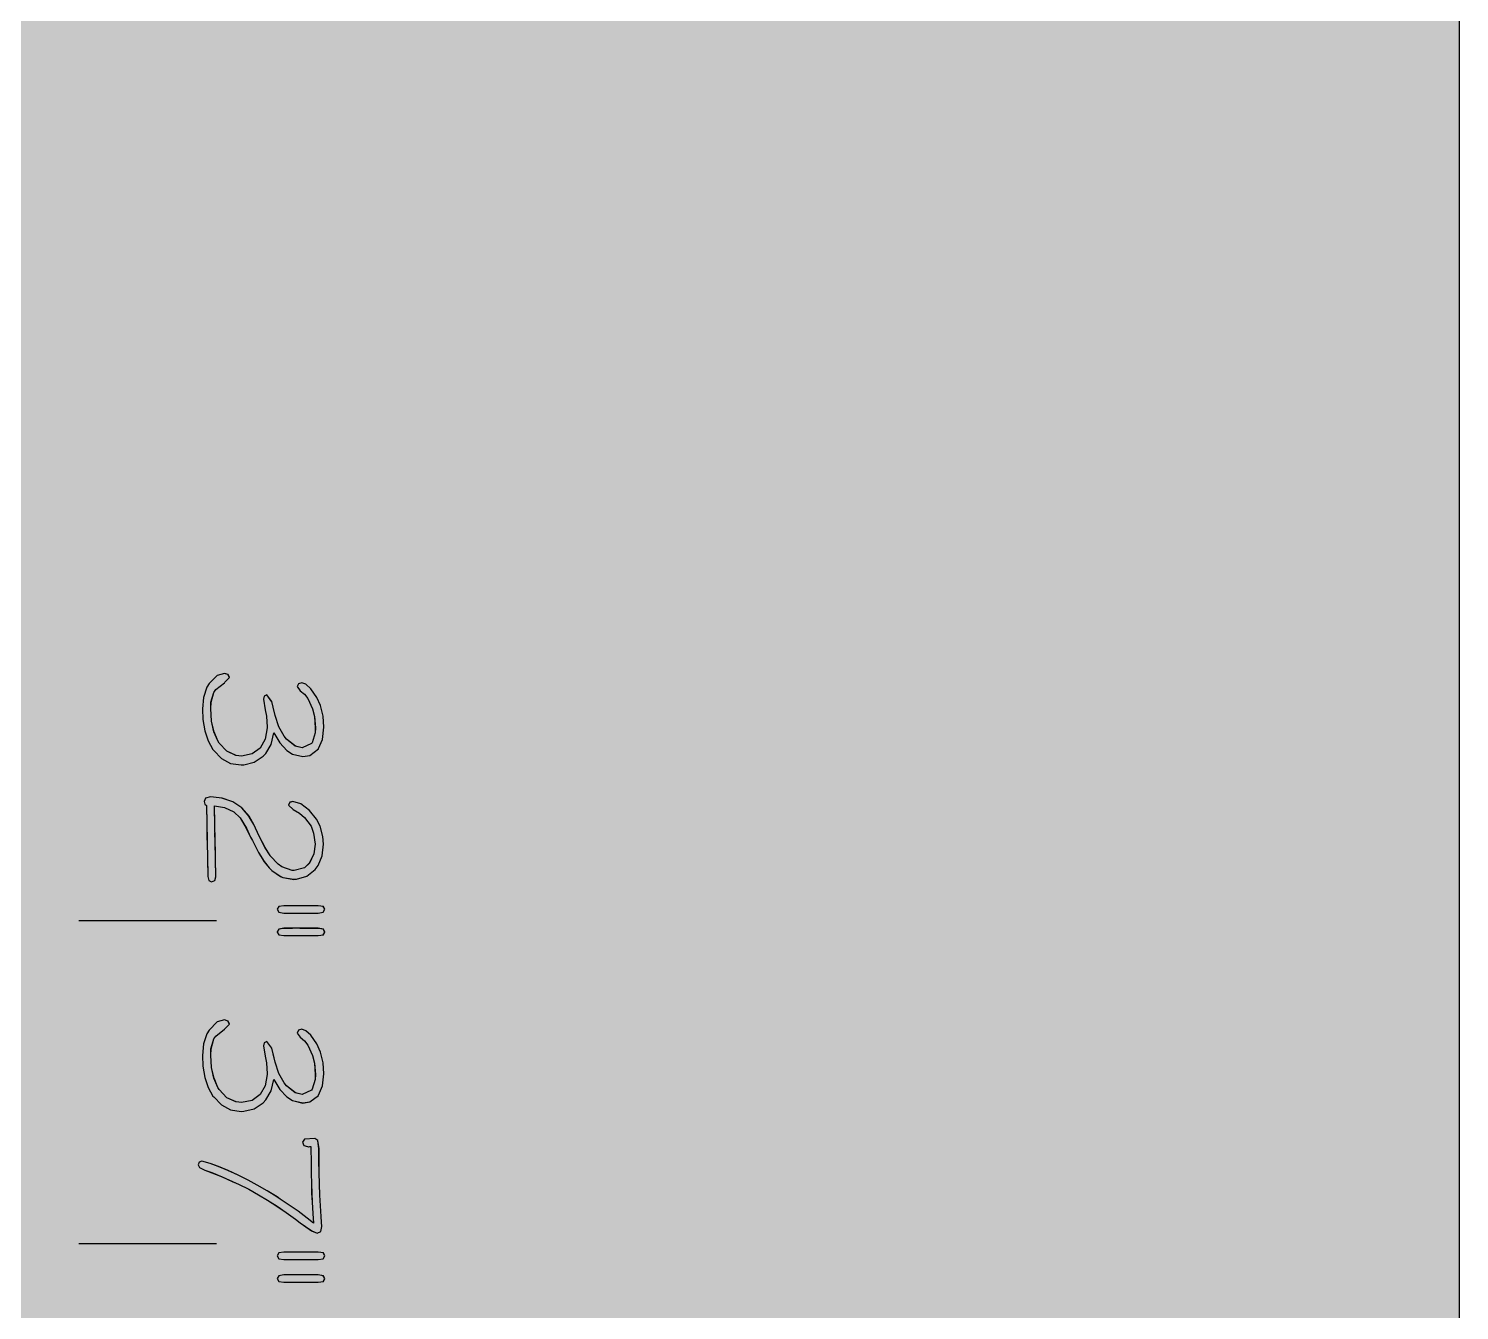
# Model space of a CAD drawing. Extents: x 675652 to 685374, y -153857 to -143837.
# Drawn here: x 679156.8 to 679351.7, y -150446.5 to -150271.9 of the extents above; entities that cross this region are included whole.
import ezdxf

# ---------------------------------------------------------------- set-up
doc = ezdxf.new("R2010")
doc.units = 0
doc.header["$LTSCALE"] = 10
doc.header["$MEASUREMENT"] = 0
doc.linetypes.add('DASH', pattern=[0.35, 0.25, -0.1])
for name, color, linetype in [('A-WALL', 7, 'Continuous'), ('A-WALL-HATH', 9, 'Continuous'), ('A-家具', 42, 'Continuous'), ('A-虚线家具', 8, 'Continuous')]:
    doc.layers.add(name, color=color, linetype=linetype)
doc.styles.add('DIM_FONT', font='SIMPLEX.shx', dxfattribs={"width": 0.8})

# ---------------------------------------------------------------- blocks, each defined once
blk = doc.blocks.new('532cdfdd')
at = {"layer": 'A-家具', "color": 8}
for p, q in [((575019.69, -110336.27), (575019.89, -110335.86)), ((575020.33, -110336.92), (575019.69, -110336.27)), ((575019.89, -110335.86), (575020.39, -110335.71)), ((575020.39, -110335.71), (575021.39, -110335.98)), ((575021.39, -110335.98), (575022.48, -110337.1)), ((575007.79, -110338.98), (575008.61, -110337.8)), ((575008.61, -110337.8), (575009.28, -110337.18)), ((575009.28, -110337.18), (575009.84, -110336.98)), ((575010.05, -110338.09), (575009.49, -110338.53)), ((575009.84, -110336.98), (575010.28, -110337.12)), ((575010.46, -110337.51), (575010.05, -110338.09)), ((575010.28, -110337.12), (575010.46, -110337.51)), ((575020.39, -110336.98), (575020.33, -110336.92)), ((575021.57, -110337.92), (575020.39, -110336.98)), ((575021.83, -110338.3), (575021.57, -110337.92)), ((575022.21, -110339.65), (575021.83, -110338.3)), ((575022.48, -110337.1), (575022.77, -110337.59)), ((575022.77, -110337.59), (575023.24, -110338.98)), ((575006.93, -110341.53), (575007.29, -110340.09)), ((575007.29, -110340.09), (575007.79, -110338.98)), ((575009.02, -110339.15), (575008.37, -110340.56)), ((575009.49, -110338.53), (575009.02, -110339.15)), ((575013.46, -110341.44), (575013.75, -110340.3)), ((575013.75, -110340.3), (575013.93, -110339.56)), ((575013.93, -110339.56), (575014.6, -110338.65)), ((575014.6, -110338.65), (575014.96, -110338.83)), ((575015.07, -110339.24), (575014.81, -110340.68)), ((575014.96, -110338.83), (575015.07, -110339.24)), ((575022.24, -110340.5), (575022.21, -110339.65)), ((575023.24, -110338.98), (575023.39, -110340.56)), ((575006.82, -110343.06), (575006.93, -110341.53)), ((575008.11, -110341.59), (575007.99, -110343.15)), ((575008.37, -110340.56), (575008.11, -110341.59)), ((575012.96, -110343), (575013.46, -110341.44)), ((575014.66, -110341.56), (575014.54, -110343.03)), ((575014.81, -110340.68), (575014.66, -110341.56)), ((575021.8, -110343.68), (575022.15, -110342.21)), ((575022.15, -110342.21), (575022.24, -110340.5)), ((575023.33, -110342), (575023.06, -110343.56)), ((575023.39, -110340.56), (575023.33, -110342)), ((575007.02, -110344.71), (575006.82, -110343.06)), ((575007.99, -110343.15), (575008.02, -110343.82)), ((575008.02, -110343.82), (575008.43, -110345.18)), ((575011.93, -110344.68), (575012.25, -110344.26)), ((575012.25, -110344.26), (575012.96, -110343)), ((575013.63, -110343.82), (575012.84, -110345.18)), ((575014.02, -110345.38), (575013.63, -110343.82)), ((575014.54, -110343.03), (575014.54, -110343.15)), ((575014.54, -110343.15), (575014.81, -110344.68)), ((575021.27, -110344.91), (575021.8, -110343.68)), ((575023.06, -110343.56), (575022.59, -110344.91)), ((575007.55, -110345.94), (575007.02, -110344.71)), ((575007.58, -110346), (575007.55, -110345.94)), ((575008.73, -110346.88), (575007.58, -110346)), ((575008.43, -110345.18), (575008.52, -110345.26)), ((575008.52, -110345.26), (575009.78, -110345.85)), ((575009.78, -110345.85), (575010.72, -110345.65)), ((575010.72, -110345.65), (575011.93, -110344.68)), ((575011.87, -110346.2), (575011.11, -110346.7)), ((575012.84, -110345.18), (575011.87, -110346.2)), ((575014.75, -110346.61), (575014.02, -110345.38)), ((575014.81, -110344.68), (575015.51, -110345.88)), ((575015.51, -110345.88), (575016.6, -110346.67)), ((575018.8, -110346.88), (575020.07, -110346.32)), ((575020.07, -110346.32), (575021.1, -110345.2)), ((575021.83, -110346.2), (575020.77, -110347.29)), ((575021.1, -110345.2), (575021.27, -110344.91)), ((575021.95, -110346.09), (575021.83, -110346.2)), ((575022.59, -110344.91), (575021.95, -110346.09)), ((575009.7, -110347.03), (575008.73, -110346.88)), ((575011.11, -110346.7), (575009.7, -110347.03)), ((575015.1, -110347), (575014.75, -110346.61)), ((575016.31, -110347.82), (575015.1, -110347)), ((575017.75, -110348.17), (575016.31, -110347.82)), ((575016.6, -110346.67), (575018.07, -110346.97)), ((575018.1, -110348.17), (575017.75, -110348.17)), ((575018.07, -110346.97), (575018.8, -110346.88)), ((575019.54, -110347.97), (575018.1, -110348.17)), ((575020.77, -110347.29), (575019.54, -110347.97)), ((575008.79, -110354.4), (575009.96, -110353.49)), ((575009.96, -110353.49), (575011.05, -110353.17)), ((575011.66, -110353.67), (575011.02, -110354.25)), ((575011.05, -110353.17), (575011.49, -110353.28)), ((575011.49, -110353.28), (575011.66, -110353.67)), ((575016.98, -110355.22), (575018.01, -110354.05)), ((575018.01, -110354.05), (575019.22, -110353.23)), ((575020.36, -110353.99), (575019.1, -110354.58)), ((575019.22, -110353.23), (575019.36, -110353.17)), ((575019.36, -110353.17), (575020.71, -110352.7)), ((575021.74, -110353.75), (575020.36, -110353.99)), ((575020.71, -110352.7), (575022.3, -110352.55)), ((575021.54, -110363.42), (575021.74, -110353.75)), ((575022.3, -110352.55), (575022.95, -110352.7)), ((575022.83, -110353.73), (575022.65, -110363.39)), ((575023.06, -110353.52), (575022.83, -110353.73)), ((575022.95, -110352.7), (575023.15, -110353.17)), ((575023.15, -110353.17), (575023.06, -110353.52)), ((575007.35, -110356.52), (575007.82, -110355.58)), ((575007.82, -110355.58), (575008.79, -110354.4)), ((575009.46, -110355.34), (575008.58, -110356.55)), ((575010.14, -110354.75), (575009.46, -110355.34)), ((575011.02, -110354.25), (575010.14, -110354.75)), ((575016.37, -110356.31), (575016.98, -110355.25)), ((575016.98, -110355.25), (575016.98, -110355.22)), ((575018.25, -110355.4), (575017.39, -110356.78)), ((575019.1, -110354.58), (575018.25, -110355.4)), ((575006.88, -110358.98), (575006.96, -110357.93)), ((575006.96, -110357.93), (575007.35, -110356.52)), ((575008.23, -110357.46), (575008.02, -110358.96)), ((575008.58, -110356.55), (575008.23, -110357.46)), ((575014.84, -110359.45), (575015.63, -110357.87)), ((575015.63, -110357.87), (575016.37, -110356.31)), ((575016.81, -110358.02), (575016.57, -110358.46)), ((575017.39, -110356.78), (575016.81, -110358.02)), ((575007.05, -110360.57), (575006.88, -110358.98)), ((575008.02, -110358.96), (575008.2, -110360.31)), ((575014.16, -110360.54), (575014.84, -110359.45)), ((575016.57, -110358.46), (575015.72, -110360.13)), ((575007.61, -110361.89), (575007.05, -110360.57)), ((575008.02, -110362.45), (575007.61, -110361.89)), ((575008.2, -110360.31), (575008.81, -110361.57)), ((575008.81, -110361.57), (575009.49, -110362.19)), ((575012.58, -110362.07), (575013.07, -110361.72)), ((575013.07, -110361.72), (575014.16, -110360.57)), ((575014.16, -110360.57), (575014.16, -110360.54)), ((575014.96, -110361.36), (575014.28, -110362.22)), ((575015.72, -110360.13), (575014.96, -110361.36)), ((575009.17, -110363.36), (575008.02, -110362.45)), ((575010.55, -110363.74), (575009.17, -110363.36)), ((575009.49, -110362.19), (575010.87, -110362.57)), ((575010.93, -110363.77), (575010.55, -110363.74)), ((575010.87, -110362.57), (575011.16, -110362.57)), ((575012.43, -110363.51), (575010.93, -110363.77)), ((575011.16, -110362.57), (575012.58, -110362.07)), ((575012.72, -110363.39), (575012.43, -110363.51)), ((575013.93, -110362.57), (575012.72, -110363.39)), ((575014.28, -110362.22), (575013.93, -110362.57)), ((575021.68, -110363.95), (575021.54, -110363.42)), ((575022.65, -110363.39), (575022.51, -110363.95)), ((575022.12, -110364.13), (575021.68, -110363.95)), ((575022.51, -110363.95), (575022.12, -110364.13)), ((575006.7, -110367.83), (575006.9, -110367.45)), ((575006.9, -110367.45), (575007.61, -110367.36)), ((575007.61, -110367.36), (575012.28, -110367.36)), ((575012.28, -110367.36), (575012.99, -110367.45)), ((575012.99, -110367.45), (575013.19, -110367.83)), ((575006.93, -110368.24), (575006.7, -110367.83)), ((575007.61, -110368.36), (575006.93, -110368.24)), ((575012.28, -110368.36), (575007.61, -110368.36)), ((575012.96, -110368.24), (575012.28, -110368.36)), ((575013.19, -110367.83), (575012.96, -110368.24)), ((575021.47, -110369.44), (575040.21, -110369.44)), ((575006.7, -110370.94), (575006.9, -110370.56)), ((575006.9, -110371.33), (575006.7, -110370.94)), ((575006.9, -110370.56), (575007.61, -110370.44)), ((575007.61, -110371.44), (575006.9, -110371.33)), ((575007.61, -110370.44), (575012.28, -110370.44)), ((575012.28, -110371.44), (575007.61, -110371.44)), ((575012.28, -110370.44), (575012.99, -110370.56)), ((575012.99, -110371.33), (575012.28, -110371.44)), ((575012.99, -110370.56), (575013.19, -110370.94)), ((575013.19, -110370.94), (575012.99, -110371.33)), ((575019.69, -110383.49), (575019.89, -110383.08)), ((575019.89, -110383.08), (575020.39, -110382.93)), ((575020.39, -110382.93), (575021.39, -110383.2)), ((575021.39, -110383.2), (575022.48, -110384.31)), ((575007.79, -110386.19), (575008.61, -110384.99)), ((575008.61, -110384.99), (575009.28, -110384.4)), ((575009.28, -110384.4), (575009.84, -110384.19)), ((575010.05, -110385.28), (575009.49, -110385.75)), ((575009.84, -110384.19), (575010.28, -110384.34)), ((575010.46, -110384.72), (575010.05, -110385.28)), ((575010.28, -110384.34), (575010.46, -110384.72)), ((575020.33, -110384.14), (575019.69, -110383.49)), ((575020.39, -110384.19), (575020.33, -110384.14)), ((575021.57, -110385.13), (575020.39, -110384.19)), ((575021.83, -110385.52), (575021.57, -110385.13)), ((575022.48, -110384.31), (575022.77, -110384.81)), ((575022.77, -110384.81), (575023.24, -110386.19)), ((575007.29, -110387.31), (575007.79, -110386.19)), ((575009.02, -110386.37), (575008.37, -110387.78)), ((575009.49, -110385.75), (575009.02, -110386.37)), ((575013.75, -110387.51), (575013.93, -110386.78)), ((575013.93, -110386.78), (575014.6, -110385.87)), ((575014.6, -110385.87), (575014.96, -110386.05)), ((575015.07, -110386.43), (575014.81, -110387.87)), ((575014.96, -110386.05), (575015.07, -110386.43)), ((575022.21, -110386.87), (575021.83, -110385.52)), ((575022.24, -110387.72), (575022.21, -110386.87)), ((575023.24, -110386.19), (575023.39, -110387.78)), ((575006.82, -110390.28), (575006.93, -110388.75)), ((575006.93, -110388.75), (575007.29, -110387.31)), ((575008.11, -110388.81), (575007.99, -110390.36)), ((575008.37, -110387.78), (575008.11, -110388.81)), ((575012.96, -110390.22), (575013.46, -110388.66)), ((575013.46, -110388.66), (575013.75, -110387.51)), ((575014.66, -110388.78), (575014.54, -110390.25)), ((575014.81, -110387.87), (575014.66, -110388.78)), ((575022.15, -110389.4), (575022.24, -110387.72)), ((575023.39, -110387.78), (575023.33, -110389.22)), ((575007.02, -110391.92), (575006.82, -110390.28)), ((575007.99, -110390.36), (575008.02, -110391.04)), ((575008.02, -110391.04), (575008.43, -110392.36)), ((575012.25, -110391.48), (575012.96, -110390.22)), ((575013.63, -110391.04), (575012.84, -110392.39)), ((575014.02, -110392.6), (575013.63, -110391.04)), ((575014.54, -110390.25), (575014.54, -110390.36)), ((575014.54, -110390.36), (575014.81, -110391.89)), ((575021.27, -110392.13), (575021.8, -110390.86)), ((575021.8, -110390.86), (575022.15, -110389.4)), ((575023.06, -110390.75), (575022.59, -110392.13)), ((575023.33, -110389.22), (575023.06, -110390.75)), ((575007.55, -110393.16), (575007.02, -110391.92)), ((575008.43, -110392.36), (575008.52, -110392.48)), ((575008.52, -110392.48), (575009.78, -110393.07)), ((575009.78, -110393.07), (575010.72, -110392.86)), ((575010.72, -110392.86), (575011.93, -110391.89)), ((575012.84, -110392.39), (575011.87, -110393.42)), ((575011.93, -110391.89), (575012.25, -110391.48)), ((575014.75, -110393.83), (575014.02, -110392.6)), ((575014.81, -110391.89), (575015.51, -110393.1)), ((575015.51, -110393.1), (575016.6, -110393.89)), ((575020.07, -110393.54), (575021.1, -110392.42)), ((575021.1, -110392.42), (575021.27, -110392.13)), ((575022.59, -110392.13), (575021.95, -110393.3)), ((575007.58, -110393.21), (575007.55, -110393.16)), ((575008.73, -110394.1), (575007.58, -110393.21)), ((575009.7, -110394.24), (575008.73, -110394.1)), ((575011.11, -110393.92), (575009.7, -110394.24)), ((575011.87, -110393.42), (575011.11, -110393.92)), ((575015.1, -110394.21), (575014.75, -110393.83)), ((575016.31, -110395.04), (575015.1, -110394.21)), ((575017.75, -110395.36), (575016.31, -110395.04)), ((575016.6, -110393.89), (575018.07, -110394.18)), ((575018.07, -110394.18), (575018.8, -110394.1)), ((575018.8, -110394.1), (575020.07, -110393.54)), ((575020.77, -110394.51), (575019.54, -110395.15)), ((575021.83, -110393.42), (575020.77, -110394.51)), ((575021.95, -110393.3), (575021.83, -110393.42)), ((575018.1, -110395.39), (575017.75, -110395.36)), ((575019.54, -110395.15), (575018.1, -110395.39)), ((575007.49, -110400.5), (575007.64, -110399.33)), ((575007.49, -110402.12), (575007.49, -110400.5)), ((575007.64, -110399.33), (575008.08, -110399.06)), ((575008.08, -110399.06), (575009.46, -110399.18)), ((575008.61, -110400.47), (575008.58, -110402.21)), ((575008.76, -110400.18), (575008.61, -110400.18)), ((575008.61, -110400.18), (575008.61, -110400.47)), ((575008.9, -110400.21), (575008.76, -110400.18)), ((575009.55, -110400.03), (575008.9, -110400.21)), ((575009.46, -110399.18), (575009.75, -110399.59)), ((575009.75, -110399.59), (575009.55, -110400.03)), ((575007.46, -110403.73), (575007.49, -110402.12)), ((575008.58, -110402.21), (575008.58, -110403.79)), ((575021.21, -110402.91), (575022.33, -110402.47)), ((575022.33, -110402.47), (575023.45, -110402.18)), ((575023.45, -110402.18), (575023.83, -110402.29)), ((575023.98, -110402.65), (575023.8, -110403.03)), ((575023.83, -110402.29), (575023.98, -110402.65)), ((575007.43, -110405.29), (575007.46, -110403.73)), ((575008.58, -110403.79), (575008.52, -110405.23)), ((575015.9, -110405.44), (575017.16, -110404.76)), ((575017.16, -110404.76), (575018.51, -110404.09)), ((575018.51, -110404.09), (575019.89, -110403.44)), ((575020.68, -110404.32), (575019.3, -110404.94)), ((575019.89, -110403.44), (575021.21, -110402.91)), ((575022.1, -110403.73), (575020.68, -110404.32)), ((575023.06, -110403.38), (575022.1, -110403.73)), ((575023.8, -110403.03), (575023.06, -110403.38)), ((575007.37, -110406.79), (575007.43, -110405.29)), ((575008.49, -110406.52), (575008.43, -110407.73)), ((575008.52, -110405.23), (575008.49, -110406.52)), ((575013.22, -110407.02), (575014.57, -110406.2)), ((575015.75, -110406.73), (575014.51, -110407.47)), ((575014.57, -110406.2), (575015.9, -110405.44)), ((575017.07, -110406), (575015.75, -110406.73)), ((575018.45, -110405.32), (575017.07, -110406)), ((575019.3, -110404.94), (575018.45, -110405.32)), ((575007.2, -110409.7), (575007.29, -110408.26)), ((575007.29, -110408.26), (575007.37, -110406.79)), ((575008.43, -110407.73), (575008.34, -110409.29)), ((575010.34, -110408.99), (575011.58, -110408.14)), ((575011.58, -110408.14), (575012.81, -110407.32)), ((575013.22, -110408.29), (575011.96, -110409.17)), ((575012.81, -110407.32), (575013.22, -110407.02)), ((575014.51, -110407.47), (575013.22, -110408.29)), ((575007.11, -110411.05), (575007.14, -110410.49)), ((575007.14, -110410.49), (575007.2, -110409.7)), ((575008.34, -110409.29), (575008.23, -110410.61)), ((575008.23, -110410.61), (575009.11, -110409.93)), ((575010.05, -110410.58), (575008.49, -110411.64)), ((575009.11, -110409.93), (575010.34, -110408.99)), ((575010.69, -110410.08), (575010.05, -110410.58)), ((575011.96, -110409.17), (575010.69, -110410.08)), ((575007.26, -110411.75), (575007.11, -110411.05)), ((575007.76, -110411.99), (575007.26, -110411.75)), ((575008.49, -110411.64), (575007.76, -110411.99)), ((575021.47, -110413.44), (575040.21, -110413.44)), ((575006.7, -110415.05), (575006.9, -110414.66)), ((575006.93, -110415.46), (575006.7, -110415.05)), ((575006.9, -110414.66), (575007.61, -110414.55)), ((575007.61, -110415.57), (575006.93, -110415.46)), ((575007.61, -110414.55), (575012.28, -110414.55)), ((575012.28, -110415.57), (575007.61, -110415.57)), ((575012.28, -110414.55), (575012.99, -110414.66)), ((575012.96, -110415.46), (575012.28, -110415.57)), ((575013.19, -110415.05), (575012.96, -110415.46)), ((575012.99, -110414.66), (575013.19, -110415.05)), ((575006.7, -110418.16), (575006.9, -110417.78)), ((575006.9, -110418.54), (575006.7, -110418.16)), ((575006.9, -110417.78), (575007.61, -110417.66)), ((575007.61, -110417.66), (575012.28, -110417.66)), ((575012.28, -110417.66), (575012.99, -110417.78)), ((575012.99, -110417.78), (575013.19, -110418.16)), ((575013.19, -110418.16), (575012.99, -110418.54)), ((575007.61, -110418.66), (575006.9, -110418.54)), ((575012.28, -110418.66), (575007.61, -110418.66)), ((575012.99, -110418.54), (575012.28, -110418.66))]:
    blk.add_line(p, q, dxfattribs=at)
blk = doc.blocks.new('5698sds')
at = {"layer": 'A-虚线家具', "linetype": 'DASH'}
for p, q in [((679181.42, -164887.53), (679181.13, -164888.03)), ((679182.51, -164886.41), (679181.42, -164887.53)), ((679182.33, -164888.35), (679183.51, -164887.41)), ((679183.51, -164886.15), (679182.51, -164886.41)), ((679184, -164886.29), (679183.51, -164886.15)), ((679183.51, -164887.41), (679183.56, -164887.35)), ((679183.56, -164887.35), (679184.21, -164886.7)), ((679184.21, -164886.7), (679184, -164886.29)), ((679193.61, -164887.56), (679193.44, -164887.94)), ((679193.44, -164887.94), (679193.85, -164888.53)), ((679194.05, -164887.41), (679193.61, -164887.56)), ((679194.61, -164887.62), (679194.05, -164887.41)), ((679195.29, -164888.23), (679194.61, -164887.62)), ((679180.66, -164889.41), (679180.51, -164890.99)), ((679181.13, -164888.03), (679180.66, -164889.41)), ((679181.68, -164890.08), (679182.07, -164888.73)), ((679182.07, -164888.73), (679182.33, -164888.35)), ((679188.94, -164889.26), (679188.82, -164889.67)), ((679188.82, -164889.67), (679189.09, -164891.11)), ((679189.29, -164889.08), (679188.94, -164889.26)), ((679189.97, -164890), (679189.29, -164889.08)), ((679193.85, -164888.53), (679194.41, -164888.97)), ((679194.41, -164888.97), (679194.88, -164889.58)), ((679194.88, -164889.58), (679195.52, -164890.99)), ((679196.11, -164889.41), (679195.29, -164888.23)), ((679196.61, -164890.52), (679196.11, -164889.41)), ((679180.51, -164890.99), (679180.57, -164892.43)), ((679181.65, -164890.94), (679181.68, -164890.08)), ((679181.74, -164892.64), (679181.65, -164890.94)), ((679189.09, -164891.11), (679189.23, -164891.99)), ((679190.15, -164890.73), (679189.97, -164890)), ((679190.44, -164891.88), (679190.15, -164890.73)), ((679190.94, -164893.43), (679190.44, -164891.88)), ((679195.52, -164890.99), (679195.79, -164892.02)), ((679196.96, -164891.96), (679196.61, -164890.52)), ((679180.57, -164892.43), (679180.83, -164893.99)), ((679182.09, -164894.11), (679181.74, -164892.64)), ((679189.35, -164893.58), (679189.09, -164895.11)), ((679189.23, -164891.99), (679189.35, -164893.46)), ((679189.35, -164893.46), (679189.35, -164893.58)), ((679191.64, -164894.7), (679190.94, -164893.43)), ((679195.79, -164892.02), (679195.9, -164893.58)), ((679195.9, -164893.58), (679195.88, -164894.26)), ((679196.87, -164895.14), (679197.08, -164893.49)), ((679197.08, -164893.49), (679196.96, -164891.96)), ((679180.83, -164893.99), (679181.3, -164895.34)), ((679181.3, -164895.34), (679181.95, -164896.52)), ((679182.62, -164895.34), (679182.09, -164894.11)), ((679182.8, -164895.64), (679182.62, -164895.34)), ((679183.83, -164896.75), (679182.8, -164895.64)), ((679189.09, -164895.11), (679188.38, -164896.31)), ((679189.88, -164895.81), (679190.26, -164894.26)), ((679190.26, -164894.26), (679191.06, -164895.61)), ((679191.06, -164895.61), (679192.03, -164896.64)), ((679191.97, -164895.11), (679191.64, -164894.7)), ((679193.17, -164896.08), (679191.97, -164895.11)), ((679195.38, -164895.7), (679194.11, -164896.28)), ((679195.46, -164895.61), (679195.38, -164895.7)), ((679195.88, -164894.26), (679195.46, -164895.61)), ((679196.35, -164896.37), (679196.87, -164895.14)), ((679181.95, -164896.52), (679182.07, -164896.64)), ((679182.07, -164896.64), (679183.12, -164897.72)), ((679183.12, -164897.72), (679184.36, -164898.4)), ((679185.09, -164897.31), (679183.83, -164896.75)), ((679185.83, -164897.4), (679185.09, -164897.31)), ((679187.3, -164897.11), (679185.83, -164897.4)), ((679188.38, -164896.31), (679187.3, -164897.11)), ((679187.59, -164898.25), (679188.79, -164897.43)), ((679188.79, -164897.43), (679189.15, -164897.05)), ((679189.15, -164897.05), (679189.88, -164895.81)), ((679192.03, -164896.64), (679192.79, -164897.14)), ((679192.79, -164897.14), (679194.2, -164897.46)), ((679194.11, -164896.28), (679193.17, -164896.08)), ((679194.2, -164897.46), (679195.17, -164897.31)), ((679195.17, -164897.31), (679196.32, -164896.43)), ((679196.32, -164896.43), (679196.35, -164896.37)), ((679184.36, -164898.4), (679185.8, -164898.6)), ((679185.8, -164898.6), (679186.15, -164898.6)), ((679186.15, -164898.6), (679187.59, -164898.25)), ((679180.95, -164903.13), (679180.74, -164903.6)), ((679181.6, -164902.98), (679180.95, -164903.13)), ((679183.18, -164903.13), (679181.6, -164902.98)), ((679184.53, -164903.6), (679183.18, -164903.13)), ((679180.74, -164903.6), (679180.83, -164903.95)), ((679180.83, -164903.95), (679181.07, -164904.16)), ((679181.07, -164904.16), (679181.24, -164913.82)), ((679182.36, -164913.85), (679182.15, -164904.19)), ((679182.15, -164904.19), (679183.53, -164904.42)), ((679183.53, -164904.42), (679184.8, -164905.01)), ((679184.68, -164903.66), (679184.53, -164903.6)), ((679185.89, -164904.48), (679184.68, -164903.66)), ((679184.8, -164905.01), (679185.65, -164905.83)), ((679186.91, -164905.66), (679185.89, -164904.48)), ((679192.41, -164903.72), (679192.23, -164904.1)), ((679192.23, -164904.1), (679192.88, -164904.69)), ((679192.85, -164903.6), (679192.41, -164903.72)), ((679193.94, -164903.92), (679192.85, -164903.6)), ((679192.88, -164904.69), (679193.76, -164905.19)), ((679193.76, -164905.19), (679194.44, -164905.77)), ((679195.11, -164904.83), (679193.94, -164903.92)), ((679196.08, -164906.01), (679195.11, -164904.83)), ((679185.65, -164905.83), (679186.5, -164907.21)), ((679186.5, -164907.21), (679187.09, -164908.45)), ((679186.91, -164905.69), (679186.91, -164905.66)), ((679187.53, -164906.74), (679186.91, -164905.69)), ((679188.27, -164908.3), (679187.53, -164906.74)), ((679194.44, -164905.77), (679195.32, -164906.98)), ((679195.32, -164906.98), (679195.67, -164907.89)), ((679196.55, -164906.95), (679196.08, -164906.01)), ((679196.93, -164908.36), (679196.55, -164906.95)), ((679187.09, -164908.45), (679187.32, -164908.89)), ((679187.32, -164908.89), (679188.18, -164910.56)), ((679189.06, -164909.89), (679188.27, -164908.3)), ((679195.67, -164907.89), (679195.88, -164909.39)), ((679195.88, -164909.39), (679195.7, -164910.74)), ((679196.84, -164911), (679197.02, -164909.42)), ((679197.02, -164909.42), (679196.93, -164908.36)), ((679188.18, -164910.56), (679188.94, -164911.8)), ((679189.73, -164910.97), (679189.06, -164909.89)), ((679189.73, -164911), (679189.73, -164910.97)), ((679190.82, -164912.15), (679189.73, -164911)), ((679195.7, -164910.74), (679195.08, -164912)), ((679196.29, -164912.33), (679196.84, -164911)), ((679188.94, -164911.8), (679189.62, -164912.65)), ((679189.62, -164912.65), (679189.97, -164913)), ((679189.97, -164913), (679191.17, -164913.82)), ((679191.32, -164912.5), (679190.82, -164912.15)), ((679192.73, -164913), (679191.32, -164912.5)), ((679193.02, -164913), (679192.73, -164913)), ((679194.41, -164912.62), (679193.02, -164913)), ((679195.08, -164912), (679194.41, -164912.62)), ((679194.73, -164913.79), (679195.88, -164912.88)), ((679195.88, -164912.88), (679196.29, -164912.33)), ((679181.24, -164913.82), (679181.39, -164914.38)), ((679181.39, -164914.38), (679181.77, -164914.56)), ((679181.77, -164914.56), (679182.21, -164914.38)), ((679182.21, -164914.38), (679182.36, -164913.85)), ((679191.17, -164913.82), (679191.47, -164913.94)), ((679191.47, -164913.94), (679192.97, -164914.21)), ((679192.97, -164914.21), (679193.35, -164914.18)), ((679193.35, -164914.18), (679194.73, -164913.79)), ((679190.91, -164917.88), (679190.7, -164918.26)), ((679190.7, -164918.26), (679190.94, -164918.67)), ((679191.61, -164917.79), (679190.91, -164917.88)), ((679190.94, -164918.67), (679191.61, -164918.79)), ((679196.29, -164917.79), (679191.61, -164917.79)), ((679191.61, -164918.79), (679196.29, -164918.79)), ((679196.99, -164917.88), (679196.29, -164917.79)), ((679196.29, -164918.79), (679196.96, -164918.67)), ((679196.96, -164918.67), (679197.2, -164918.26)), ((679197.2, -164918.26), (679196.99, -164917.88)), ((679182.43, -164919.87), (679163.68, -164919.87)), ((679190.91, -164920.99), (679190.7, -164921.38)), ((679191.61, -164920.88), (679190.91, -164920.99)), ((679196.29, -164920.88), (679191.61, -164920.88)), ((679196.99, -164920.99), (679196.29, -164920.88)), ((679197.2, -164921.38), (679196.99, -164920.99)), ((679190.7, -164921.38), (679190.91, -164921.76)), ((679190.91, -164921.76), (679191.61, -164921.87)), ((679191.61, -164921.87), (679196.29, -164921.87)), ((679196.29, -164921.87), (679196.99, -164921.76)), ((679196.99, -164921.76), (679197.2, -164921.38)), ((679181.42, -164934.74), (679181.13, -164935.24)), ((679182.51, -164933.63), (679181.42, -164934.74)), ((679182.33, -164935.57), (679183.51, -164934.63)), ((679183.51, -164933.36), (679182.51, -164933.63)), ((679184, -164933.51), (679183.51, -164933.36)), ((679183.51, -164934.63), (679183.56, -164934.57)), ((679183.56, -164934.57), (679184.21, -164933.92)), ((679184.21, -164933.92), (679184, -164933.51)), ((679193.61, -164934.77), (679193.44, -164935.16)), ((679194.05, -164934.63), (679193.61, -164934.77)), ((679194.61, -164934.83), (679194.05, -164934.63)), ((679180.66, -164936.62), (679180.51, -164938.21)), ((679181.13, -164935.24), (679180.66, -164936.62)), ((679181.68, -164937.3), (679182.07, -164935.95)), ((679182.07, -164935.95), (679182.33, -164935.57)), ((679188.94, -164936.48), (679188.82, -164936.86)), ((679189.29, -164936.3), (679188.94, -164936.48)), ((679189.97, -164937.21), (679189.29, -164936.3)), ((679193.44, -164935.16), (679193.85, -164935.71)), ((679193.85, -164935.71), (679194.41, -164936.18)), ((679194.41, -164936.18), (679194.88, -164936.8)), ((679195.29, -164935.42), (679194.61, -164934.83)), ((679196.11, -164936.62), (679195.29, -164935.42)), ((679196.61, -164937.74), (679196.11, -164936.62)), ((679180.51, -164938.21), (679180.57, -164939.65)), ((679181.65, -164938.15), (679181.68, -164937.3)), ((679181.74, -164939.83), (679181.65, -164938.15)), ((679188.82, -164936.86), (679189.09, -164938.3)), ((679189.09, -164938.3), (679189.23, -164939.21)), ((679190.15, -164937.95), (679189.97, -164937.21)), ((679190.44, -164939.09), (679190.15, -164937.95)), ((679194.88, -164936.8), (679195.52, -164938.21)), ((679195.52, -164938.21), (679195.79, -164939.24)), ((679196.96, -164939.18), (679196.61, -164937.74)), ((679180.57, -164939.65), (679180.83, -164941.18)), ((679182.09, -164941.3), (679181.74, -164939.83)), ((679189.23, -164939.21), (679189.35, -164940.68)), ((679190.94, -164940.65), (679190.44, -164939.09)), ((679195.79, -164939.24), (679195.9, -164940.8)), ((679197.08, -164940.71), (679196.96, -164939.18)), ((679180.83, -164941.18), (679181.3, -164942.56)), ((679181.3, -164942.56), (679181.95, -164943.73)), ((679182.62, -164942.56), (679182.09, -164941.3)), ((679182.8, -164942.85), (679182.62, -164942.56)), ((679189.09, -164942.32), (679188.38, -164943.53)), ((679189.35, -164940.8), (679189.09, -164942.32)), ((679189.35, -164940.68), (679189.35, -164940.8)), ((679189.88, -164943.03), (679190.26, -164941.47)), ((679190.26, -164941.47), (679191.06, -164942.82)), ((679191.64, -164941.91), (679190.94, -164940.65)), ((679191.97, -164942.32), (679191.64, -164941.91)), ((679193.17, -164943.29), (679191.97, -164942.32)), ((679195.88, -164941.47), (679195.46, -164942.79)), ((679195.9, -164940.8), (679195.88, -164941.47)), ((679196.35, -164943.59), (679196.87, -164942.35)), ((679196.87, -164942.35), (679197.08, -164940.71)), ((679181.95, -164943.73), (679182.07, -164943.85)), ((679182.07, -164943.85), (679183.12, -164944.94)), ((679183.83, -164943.97), (679182.8, -164942.85)), ((679185.09, -164944.53), (679183.83, -164943.97)), ((679187.3, -164944.32), (679185.83, -164944.62)), ((679188.38, -164943.53), (679187.3, -164944.32)), ((679188.79, -164944.65), (679189.15, -164944.26)), ((679189.15, -164944.26), (679189.88, -164943.03)), ((679191.06, -164942.82), (679192.03, -164943.85)), ((679192.03, -164943.85), (679192.79, -164944.35)), ((679192.79, -164944.35), (679194.2, -164944.68)), ((679194.11, -164943.5), (679193.17, -164943.29)), ((679195.38, -164942.91), (679194.11, -164943.5)), ((679195.17, -164944.53), (679196.32, -164943.65)), ((679195.46, -164942.79), (679195.38, -164942.91)), ((679196.32, -164943.65), (679196.35, -164943.59)), ((679183.12, -164944.94), (679184.36, -164945.59)), ((679184.36, -164945.59), (679185.8, -164945.82)), ((679185.83, -164944.62), (679185.09, -164944.53)), ((679185.8, -164945.82), (679186.15, -164945.79)), ((679186.15, -164945.79), (679187.59, -164945.47)), ((679187.59, -164945.47), (679188.79, -164944.65)), ((679194.2, -164944.68), (679195.17, -164944.53)), ((679194.44, -164949.61), (679194.14, -164950.02)), ((679194.14, -164950.02), (679194.35, -164950.46)), ((679195.82, -164949.49), (679194.44, -164949.61)), ((679196.26, -164949.76), (679195.82, -164949.49)), ((679196.4, -164950.93), (679196.26, -164949.76)), ((679194.35, -164950.46), (679194.99, -164950.64)), ((679194.99, -164950.64), (679195.14, -164950.61)), ((679195.14, -164950.61), (679195.29, -164950.61)), ((679195.29, -164950.61), (679195.29, -164950.9)), ((679195.29, -164950.9), (679195.32, -164952.64)), ((679196.4, -164952.55), (679196.4, -164950.93)), ((679180.07, -164952.73), (679179.92, -164953.08)), ((679179.92, -164953.08), (679180.1, -164953.46)), ((679180.45, -164952.61), (679180.07, -164952.73)), ((679180.1, -164953.46), (679180.83, -164953.81)), ((679181.57, -164952.9), (679180.45, -164952.61)), ((679180.83, -164953.81), (679181.8, -164954.17)), ((679182.68, -164953.34), (679181.57, -164952.9)), ((679181.8, -164954.17), (679183.21, -164954.75)), ((679184, -164953.87), (679182.68, -164953.34)), ((679185.39, -164954.52), (679184, -164953.87)), ((679195.32, -164952.64), (679195.32, -164954.22)), ((679195.32, -164954.22), (679195.38, -164955.66)), ((679196.43, -164954.17), (679196.4, -164952.55)), ((679196.46, -164955.72), (679196.43, -164954.17)), ((679183.21, -164954.75), (679184.59, -164955.37)), ((679184.59, -164955.37), (679185.44, -164955.75)), ((679186.74, -164955.19), (679185.39, -164954.52)), ((679185.44, -164955.75), (679186.83, -164956.43)), ((679188, -164955.87), (679186.74, -164955.19)), ((679189.32, -164956.63), (679188, -164955.87)), ((679195.38, -164955.66), (679195.4, -164956.96)), ((679196.52, -164957.22), (679196.46, -164955.72)), ((679186.83, -164956.43), (679188.15, -164957.16)), ((679188.15, -164957.16), (679189.38, -164957.9)), ((679190.67, -164957.46), (679189.32, -164956.63)), ((679189.38, -164957.9), (679190.67, -164958.72)), ((679191.09, -164957.75), (679190.67, -164957.46)), ((679192.32, -164958.57), (679191.09, -164957.75)), ((679195.4, -164956.96), (679195.46, -164958.16)), ((679195.46, -164958.16), (679195.55, -164959.72)), ((679196.61, -164958.69), (679196.52, -164957.22)), ((679190.67, -164958.72), (679191.94, -164959.6)), ((679191.94, -164959.6), (679193.2, -164960.51)), ((679193.55, -164959.42), (679192.32, -164958.57)), ((679194.79, -164960.37), (679193.55, -164959.42)), ((679195.55, -164959.72), (679195.67, -164961.04)), ((679196.7, -164960.13), (679196.61, -164958.69)), ((679193.2, -164960.51), (679193.85, -164961.01)), ((679193.85, -164961.01), (679195.4, -164962.07)), ((679195.67, -164961.04), (679194.79, -164960.37)), ((679196.64, -164962.19), (679196.79, -164961.48)), ((679196.76, -164960.92), (679196.7, -164960.13)), ((679196.79, -164961.48), (679196.76, -164960.92)), ((679182.43, -164963.87), (679163.68, -164963.87)), ((679195.4, -164962.07), (679196.14, -164962.42)), ((679196.14, -164962.42), (679196.64, -164962.19)), ((679190.91, -164965.1), (679190.7, -164965.48)), ((679190.7, -164965.48), (679190.94, -164965.89)), ((679191.61, -164964.98), (679190.91, -164965.1)), ((679190.94, -164965.89), (679191.61, -164966.01)), ((679196.29, -164964.98), (679191.61, -164964.98)), ((679196.99, -164965.1), (679196.29, -164964.98)), ((679196.29, -164966.01), (679196.96, -164965.89)), ((679196.96, -164965.89), (679197.2, -164965.48)), ((679197.2, -164965.48), (679196.99, -164965.1)), ((679191.61, -164966.01), (679196.29, -164966.01)), ((679190.91, -164968.21), (679190.7, -164968.59)), ((679190.7, -164968.59), (679190.91, -164968.97)), ((679191.61, -164968.09), (679190.91, -164968.21)), ((679190.91, -164968.97), (679191.61, -164969.09)), ((679196.29, -164968.09), (679191.61, -164968.09)), ((679191.61, -164969.09), (679196.29, -164969.09)), ((679196.99, -164968.21), (679196.29, -164968.09)), ((679196.29, -164969.09), (679196.99, -164968.97)), ((679197.2, -164968.59), (679196.99, -164968.21)), ((679196.99, -164968.97), (679197.2, -164968.59))]:
    blk.add_line(p, q, dxfattribs=at)
at = {"layer": 'A-虚线家具', "linetype": 'DASH', "style": 'DIM_FONT', "width": 0.8, "flags": 9}
for tag in ['YSIZE', 'XSIZE']:
    blk.add_attdef(tag, (679517.75, -159540.54), '', height=0.454, dxfattribs=at)

msp = doc.modelspace()

# ---------------------------------------------------------------- block references
at = {"layer": 'A-虚线家具', "color": 3}
msp.add_blockref('5698sds', (0, 14526.45), dxfattribs=at)

# ---------------------------------------------------------------- next in the draw order: hatches: boundary and pattern name
at = {"layer": 'A-WALL-HATH'}
msp.add_hatch(color=256, dxfattribs=at).paths.add_polyline_path([(679351.75, -152126.81), (679351.75, -150026.81), (679151.75, -150026.81), (679151.75, -151926.81), (678851.74, -151926.81), (678851.74, -152126.81)])

# ---------------------------------------------------------------- next in the draw order: linework, layer by layer
at = {"layer": 'A-WALL', "color": 6}
msp.add_line((679351.75, -152126.81), (679351.75, -150026.81), dxfattribs=at)

# ---------------------------------------------------------------- next in the draw order: block references
at = {"layer": 'A-家具', "xscale": -1}
msp.add_blockref('532cdfdd', (1254203.9, -40023.98), dxfattribs=at)

doc.saveas('drawing.dxf')
